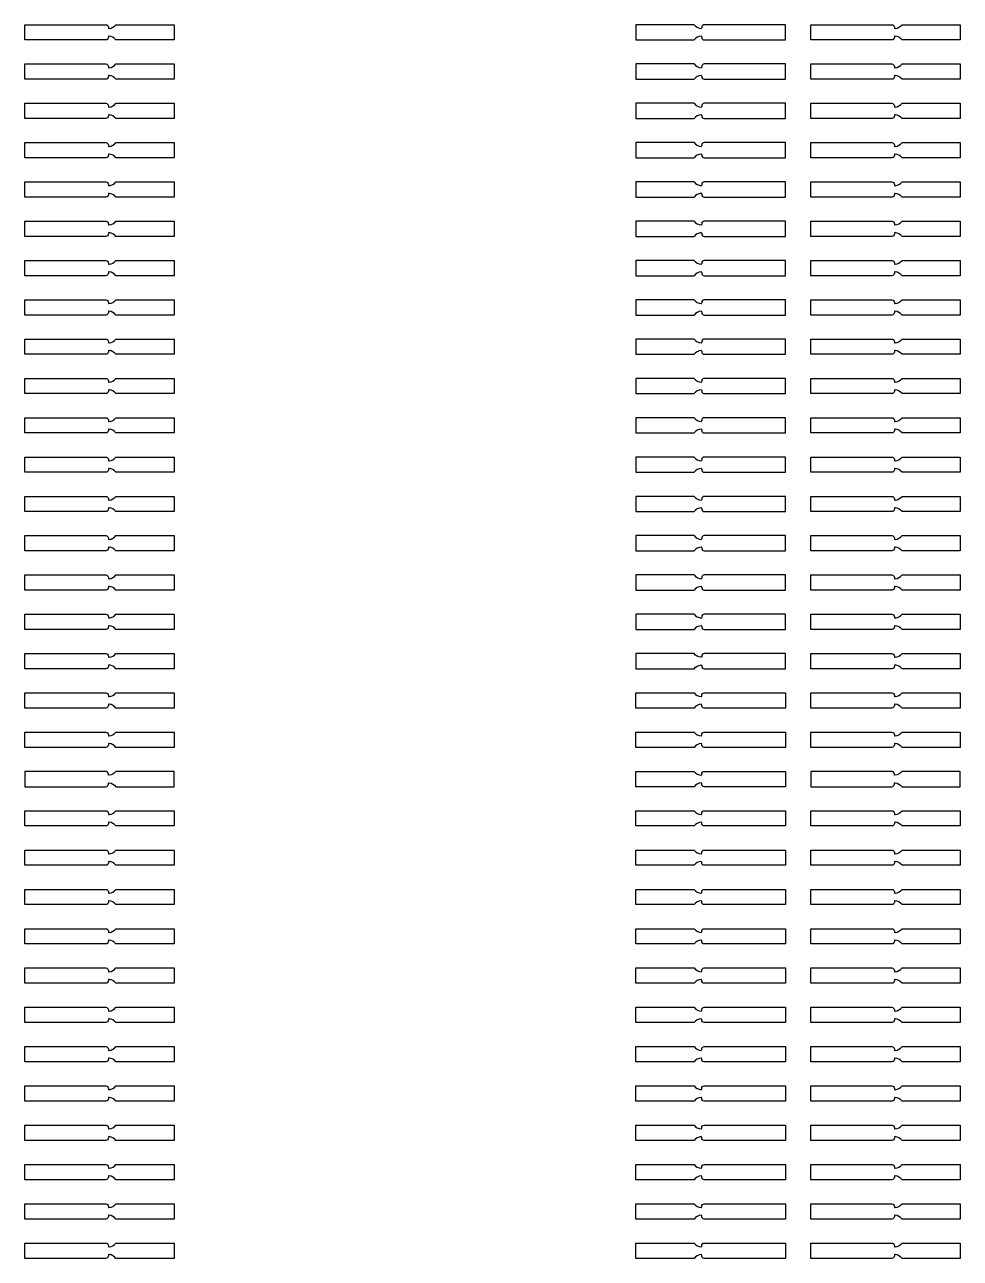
# Model space of a CAD drawing. Extents: x 15393 to 105743, y 58698 to 87977.
# Drawn here: x 59573.3 to 59942.3, y 59186.5 to 59673 of the extents above; entities that cross this region are included whole.
import ezdxf

# ---------------------------------------------------------------- set-up
doc = ezdxf.new("R2010")
doc.units = 13
doc.header["$MEASUREMENT"] = 0
doc.layers.add('Trap Layer', color=80, linetype='Continuous')

# ---------------------------------------------------------------- blocks, each defined once
blk = doc.blocks.new('*U155')
at = {"layer": 'Trap Layer'}
for p, q in [((2.5, 3), (-29.5, 3)), ((-29.5, 3), (-29.5, -3)), ((3.5, 1.76), (3.5, 2)), ((29.5, 3), (6.5, 3)), ((29.5, -3), (29.5, 3)), ((-29.5, -3), (2.5, -3)), ((3.5, -2), (3.5, -1.76)), ((6.5, -3), (29.5, -3))]:
    blk.add_line(p, q, dxfattribs=at)
for centre, radius, start, end in [((2.5, 2), 1, 0, 90), ((3.75, 1.76), 0.25, 180, 274.096), ((3.5, 5.25), 3.75, 274.096, 323.1301), ((2.5, -2), 1, 270, 0), ((3.75, -1.76), 0.25, 85.904, 180), ((3.5, -5.25), 3.75, 36.8699, 85.904)]:
    blk.add_arc(centre, radius, start, end, dxfattribs=at)
blk = doc.blocks.new('*U154')
at = {"layer": 'Trap Layer', "color": 0, "linetype": 'ByBlock', "lineweight": -2, "transparency": 16777216}
for p in [(0, 0), (0, -15.5), (0, -31), (0, -46.5), (0, -62), (0, -77.5), (0, -93), (0, -108.5), (0, -124), (0, -139.5), (0, -155), (0, -170.5), (0, -186), (0, -201.5), (0, -217), (0, -232.5)]:
    blk.add_blockref('*U155', p, dxfattribs=at)

msp = doc.modelspace()

# ---------------------------------------------------------------- linework, layer by layer
at = {"layer": 'Trap Layer'}
for points in [[(59606.58, 59671.54, 0.217277), (59609.31, 59673.03), (59632.31, 59673.03), (59632.31, 59667.03), (59609.31, 59667.03, 0.217277), (59606.58, 59668.52, 0.435311), (59606.31, 59668.27), (59606.31, 59668.03, -0.414214), (59605.31, 59667.03), (59573.31, 59667.03), (59573.31, 59673.03), (59605.31, 59673.03, -0.414214), (59606.31, 59672.03), (59606.31, 59671.79, 0.435311)], [(59916.58, 59671.54, 0.217277), (59919.31, 59673.03), (59942.31, 59673.03), (59942.31, 59667.03), (59919.31, 59667.03, 0.217277), (59916.58, 59668.52, 0.435311), (59916.31, 59668.27), (59916.31, 59668.03, -0.414214), (59915.31, 59667.03), (59883.31, 59667.03), (59883.31, 59673.03), (59915.31, 59673.03, -0.414214), (59916.31, 59672.03), (59916.31, 59671.79, 0.435311)], [(59606.58, 59656.04, 0.217277), (59609.31, 59657.53), (59632.31, 59657.53), (59632.31, 59651.53), (59609.31, 59651.53, 0.217277), (59606.58, 59653.02, 0.435311), (59606.31, 59652.77), (59606.31, 59652.53, -0.414214), (59605.31, 59651.53), (59573.31, 59651.53), (59573.31, 59657.53), (59605.31, 59657.53, -0.414214), (59606.31, 59656.53), (59606.31, 59656.29, 0.435311)], [(59916.58, 59656.04, 0.217277), (59919.31, 59657.53), (59942.31, 59657.53), (59942.31, 59651.53), (59919.31, 59651.53, 0.217277), (59916.58, 59653.02, 0.435311), (59916.31, 59652.77), (59916.31, 59652.53, -0.414214), (59915.31, 59651.53), (59883.31, 59651.53), (59883.31, 59657.53), (59915.31, 59657.53, -0.414214), (59916.31, 59656.53), (59916.31, 59656.29, 0.435311)], [(59609.31, 59636.03, 0.217277), (59606.58, 59637.52, 0.435311), (59606.31, 59637.27), (59606.31, 59637.03, -0.414214), (59605.31, 59636.03), (59573.31, 59636.03), (59573.31, 59642.03), (59605.31, 59642.03, -0.414214), (59606.31, 59641.03), (59606.31, 59640.79, 0.435311), (59606.58, 59640.54, 0.217277), (59609.31, 59642.03), (59632.31, 59642.03), (59632.31, 59636.03)], [(59919.31, 59636.03, 0.217277), (59916.58, 59637.52, 0.435311), (59916.31, 59637.27), (59916.31, 59637.03, -0.414214), (59915.31, 59636.03), (59883.31, 59636.03), (59883.31, 59642.03), (59915.31, 59642.03, -0.414214), (59916.31, 59641.03), (59916.31, 59640.79, 0.435311), (59916.58, 59640.54, 0.217277), (59919.31, 59642.03), (59942.31, 59642.03), (59942.31, 59636.03)], [(59606.58, 59625.04, 0.217277), (59609.31, 59626.53), (59632.31, 59626.53), (59632.31, 59620.53), (59609.31, 59620.53, 0.217277), (59606.58, 59622.02, 0.435311), (59606.31, 59621.77), (59606.31, 59621.53, -0.414214), (59605.31, 59620.53), (59573.31, 59620.53), (59573.31, 59626.53), (59605.31, 59626.53, -0.414214), (59606.31, 59625.53), (59606.31, 59625.29, 0.435311)], [(59916.58, 59625.04, 0.217277), (59919.31, 59626.53), (59942.31, 59626.53), (59942.31, 59620.53), (59919.31, 59620.53, 0.217277), (59916.58, 59622.02, 0.435311), (59916.31, 59621.77), (59916.31, 59621.53, -0.414214), (59915.31, 59620.53), (59883.31, 59620.53), (59883.31, 59626.53), (59915.31, 59626.53, -0.414214), (59916.31, 59625.53), (59916.31, 59625.29, 0.435311)], [(59606.58, 59609.54, 0.217277), (59609.31, 59611.03), (59632.31, 59611.03), (59632.31, 59605.03), (59609.31, 59605.03, 0.217277), (59606.58, 59606.52, 0.435311), (59606.31, 59606.27), (59606.31, 59606.03, -0.414214), (59605.31, 59605.03), (59573.31, 59605.03), (59573.31, 59611.03), (59605.31, 59611.03, -0.414214), (59606.31, 59610.03), (59606.31, 59609.79, 0.435311)], [(59916.58, 59609.54, 0.217277), (59919.31, 59611.03), (59942.31, 59611.03), (59942.31, 59605.03), (59919.31, 59605.03, 0.217277), (59916.58, 59606.52, 0.435311), (59916.31, 59606.27), (59916.31, 59606.03, -0.414214), (59915.31, 59605.03), (59883.31, 59605.03), (59883.31, 59611.03), (59915.31, 59611.03, -0.414214), (59916.31, 59610.03), (59916.31, 59609.79, 0.435311)], [(59606.58, 59594.04, 0.217277), (59609.31, 59595.53), (59632.31, 59595.53), (59632.31, 59589.53), (59609.31, 59589.53, 0.217277), (59606.58, 59591.02, 0.435311), (59606.31, 59590.77), (59606.31, 59590.53, -0.414214), (59605.31, 59589.53), (59573.31, 59589.53), (59573.31, 59595.53), (59605.31, 59595.53, -0.414214), (59606.31, 59594.53), (59606.31, 59594.29, 0.435311)], [(59916.58, 59594.04, 0.217277), (59919.31, 59595.53), (59942.31, 59595.53), (59942.31, 59589.53), (59919.31, 59589.53, 0.217277), (59916.58, 59591.02, 0.435311), (59916.31, 59590.77), (59916.31, 59590.53, -0.414214), (59915.31, 59589.53), (59883.31, 59589.53), (59883.31, 59595.53), (59915.31, 59595.53, -0.414214), (59916.31, 59594.53), (59916.31, 59594.29, 0.435311)], [(59606.58, 59578.54, 0.217277), (59609.31, 59580.03), (59632.31, 59580.03), (59632.31, 59574.03), (59609.31, 59574.03, 0.217277), (59606.58, 59575.52, 0.435311), (59606.31, 59575.27), (59606.31, 59575.03, -0.414214), (59605.31, 59574.03), (59573.31, 59574.03), (59573.31, 59580.03), (59605.31, 59580.03, -0.414214), (59606.31, 59579.03), (59606.31, 59578.79, 0.435311)], [(59916.58, 59578.54, 0.217277), (59919.31, 59580.03), (59942.31, 59580.03), (59942.31, 59574.03), (59919.31, 59574.03, 0.217277), (59916.58, 59575.52, 0.435311), (59916.31, 59575.27), (59916.31, 59575.03, -0.414214), (59915.31, 59574.03), (59883.31, 59574.03), (59883.31, 59580.03), (59915.31, 59580.03, -0.414214), (59916.31, 59579.03), (59916.31, 59578.79, 0.435311)], [(59606.58, 59563.04, 0.217277), (59609.31, 59564.53), (59632.31, 59564.53), (59632.31, 59558.53), (59609.31, 59558.53, 0.217277), (59606.58, 59560.02, 0.435311), (59606.31, 59559.77), (59606.31, 59559.53, -0.414214), (59605.31, 59558.53), (59573.31, 59558.53), (59573.31, 59564.53), (59605.31, 59564.53, -0.414214), (59606.31, 59563.53), (59606.31, 59563.29, 0.435311)], [(59916.58, 59563.04, 0.217277), (59919.31, 59564.53), (59942.31, 59564.53), (59942.31, 59558.53), (59919.31, 59558.53, 0.217277), (59916.58, 59560.02, 0.435311), (59916.31, 59559.77), (59916.31, 59559.53, -0.414214), (59915.31, 59558.53), (59883.31, 59558.53), (59883.31, 59564.53), (59915.31, 59564.53, -0.414214), (59916.31, 59563.53), (59916.31, 59563.29, 0.435311)], [(59606.58, 59547.54, 0.217277), (59609.31, 59549.03), (59632.31, 59549.03), (59632.31, 59543.03), (59609.31, 59543.03, 0.217277), (59606.58, 59544.52, 0.435311), (59606.31, 59544.27), (59606.31, 59544.03, -0.414214), (59605.31, 59543.03), (59573.31, 59543.03), (59573.31, 59549.03), (59605.31, 59549.03, -0.414214), (59606.31, 59548.03), (59606.31, 59547.79, 0.435311)], [(59916.58, 59547.54, 0.217277), (59919.31, 59549.03), (59942.31, 59549.03), (59942.31, 59543.03), (59919.31, 59543.03, 0.217277), (59916.58, 59544.52, 0.435311), (59916.31, 59544.27), (59916.31, 59544.03, -0.414214), (59915.31, 59543.03), (59883.31, 59543.03), (59883.31, 59549.03), (59915.31, 59549.03, -0.414214), (59916.31, 59548.03), (59916.31, 59547.79, 0.435311)], [(59606.58, 59532.04, 0.217277), (59609.31, 59533.53), (59632.31, 59533.53), (59632.31, 59527.53), (59609.31, 59527.53, 0.217277), (59606.58, 59529.02, 0.435311), (59606.31, 59528.77), (59606.31, 59528.53, -0.414214), (59605.31, 59527.53), (59573.31, 59527.53), (59573.31, 59533.53), (59605.31, 59533.53, -0.414214), (59606.31, 59532.53), (59606.31, 59532.29, 0.435311)], [(59916.58, 59532.04, 0.217277), (59919.31, 59533.53), (59942.31, 59533.53), (59942.31, 59527.53), (59919.31, 59527.53, 0.217277), (59916.58, 59529.02, 0.435311), (59916.31, 59528.77), (59916.31, 59528.53, -0.414214), (59915.31, 59527.53), (59883.31, 59527.53), (59883.31, 59533.53), (59915.31, 59533.53, -0.414214), (59916.31, 59532.53), (59916.31, 59532.29, 0.435311)], [(59606.58, 59516.54, 0.217277), (59609.31, 59518.03), (59632.31, 59518.03), (59632.31, 59512.03), (59609.31, 59512.03, 0.217277), (59606.58, 59513.52, 0.435311), (59606.31, 59513.27), (59606.31, 59513.03, -0.414214), (59605.31, 59512.03), (59573.31, 59512.03), (59573.31, 59518.03), (59605.31, 59518.03, -0.414214), (59606.31, 59517.03), (59606.31, 59516.79, 0.435311)], [(59916.58, 59516.54, 0.217277), (59919.31, 59518.03), (59942.31, 59518.03), (59942.31, 59512.03), (59919.31, 59512.03, 0.217277), (59916.58, 59513.52, 0.435311), (59916.31, 59513.27), (59916.31, 59513.03, -0.414214), (59915.31, 59512.03), (59883.31, 59512.03), (59883.31, 59518.03), (59915.31, 59518.03, -0.414214), (59916.31, 59517.03), (59916.31, 59516.79, 0.435311)], [(59606.58, 59501.04, 0.217277), (59609.31, 59502.53), (59632.31, 59502.53), (59632.31, 59496.53), (59609.31, 59496.53, 0.217277), (59606.58, 59498.02, 0.435311), (59606.31, 59497.77), (59606.31, 59497.53, -0.414214), (59605.31, 59496.53), (59573.31, 59496.53), (59573.31, 59502.53), (59605.31, 59502.53, -0.414214), (59606.31, 59501.53), (59606.31, 59501.29, 0.435311)], [(59916.58, 59501.04, 0.217277), (59919.31, 59502.53), (59942.31, 59502.53), (59942.31, 59496.53), (59919.31, 59496.53, 0.217277), (59916.58, 59498.02, 0.435311), (59916.31, 59497.77), (59916.31, 59497.53, -0.414214), (59915.31, 59496.53), (59883.31, 59496.53), (59883.31, 59502.53), (59915.31, 59502.53, -0.414214), (59916.31, 59501.53), (59916.31, 59501.29, 0.435311)], [(59606.58, 59485.54, 0.217277), (59609.31, 59487.03), (59632.31, 59487.03), (59632.31, 59481.03), (59609.31, 59481.03, 0.217277), (59606.58, 59482.52, 0.435311), (59606.31, 59482.27), (59606.31, 59482.03, -0.414214), (59605.31, 59481.03), (59573.31, 59481.03), (59573.31, 59487.03), (59605.31, 59487.03, -0.414214), (59606.31, 59486.03), (59606.31, 59485.79, 0.435311)], [(59916.58, 59485.54, 0.217277), (59919.31, 59487.03), (59942.31, 59487.03), (59942.31, 59481.03), (59919.31, 59481.03, 0.217277), (59916.58, 59482.52, 0.435311), (59916.31, 59482.27), (59916.31, 59482.03, -0.414214), (59915.31, 59481.03), (59883.31, 59481.03), (59883.31, 59487.03), (59915.31, 59487.03, -0.414214), (59916.31, 59486.03), (59916.31, 59485.79, 0.435311)], [(59606.58, 59470.04, 0.217277), (59609.31, 59471.53), (59632.31, 59471.53), (59632.31, 59465.53), (59609.31, 59465.53, 0.217277), (59606.58, 59467.02, 0.435311), (59606.31, 59466.77), (59606.31, 59466.53, -0.414214), (59605.31, 59465.53), (59573.31, 59465.53), (59573.31, 59471.53), (59605.31, 59471.53, -0.414214), (59606.31, 59470.53), (59606.31, 59470.29, 0.435311)], [(59916.58, 59470.04, 0.217277), (59919.31, 59471.53), (59942.31, 59471.53), (59942.31, 59465.53), (59919.31, 59465.53, 0.217277), (59916.58, 59467.02, 0.435311), (59916.31, 59466.77), (59916.31, 59466.53, -0.414214), (59915.31, 59465.53), (59883.31, 59465.53), (59883.31, 59471.53), (59915.31, 59471.53, -0.414214), (59916.31, 59470.53), (59916.31, 59470.29, 0.435311)], [(59606.58, 59454.54, 0.217277), (59609.31, 59456.03), (59632.31, 59456.03), (59632.31, 59450.03), (59609.31, 59450.03, 0.217277), (59606.58, 59451.52, 0.435311), (59606.31, 59451.27), (59606.31, 59451.03, -0.414214), (59605.31, 59450.03), (59573.31, 59450.03), (59573.31, 59456.03), (59605.31, 59456.03, -0.414214), (59606.31, 59455.03), (59606.31, 59454.79, 0.435311)], [(59916.58, 59454.54, 0.217277), (59919.31, 59456.03), (59942.31, 59456.03), (59942.31, 59450.03), (59919.31, 59450.03, 0.217277), (59916.58, 59451.52, 0.435311), (59916.31, 59451.27), (59916.31, 59451.03, -0.414214), (59915.31, 59450.03), (59883.31, 59450.03), (59883.31, 59456.03), (59915.31, 59456.03, -0.414214), (59916.31, 59455.03), (59916.31, 59454.79, 0.435311)], [(59606.58, 59439.04, 0.217277), (59609.31, 59440.53), (59632.31, 59440.53), (59632.31, 59434.53), (59609.31, 59434.53, 0.217277), (59606.58, 59436.02, 0.435311), (59606.31, 59435.77), (59606.31, 59435.53, -0.414214), (59605.31, 59434.53), (59573.31, 59434.53), (59573.31, 59440.53), (59605.31, 59440.53, -0.414214), (59606.31, 59439.53), (59606.31, 59439.29, 0.435311)], [(59916.58, 59439.04, 0.217277), (59919.31, 59440.53), (59942.31, 59440.53), (59942.31, 59434.53), (59919.31, 59434.53, 0.217277), (59916.58, 59436.02, 0.435311), (59916.31, 59435.77), (59916.31, 59435.53, -0.414214), (59915.31, 59434.53), (59883.31, 59434.53), (59883.31, 59440.53), (59915.31, 59440.53, -0.414214), (59916.31, 59439.53), (59916.31, 59439.29, 0.435311)], [(59606.58, 59423.54, 0.217277), (59609.31, 59425.03), (59632.31, 59425.03), (59632.31, 59419.03), (59609.31, 59419.03, 0.217277), (59606.58, 59420.52, 0.435311), (59606.31, 59420.27), (59606.31, 59420.03, -0.414214), (59605.31, 59419.03), (59573.31, 59419.03), (59573.31, 59425.03), (59605.31, 59425.03, -0.414214), (59606.31, 59424.03), (59606.31, 59423.79, 0.435311)], [(59840.31, 59423.79, -0.435311), (59840.04, 59423.54, -0.217277), (59837.31, 59425.03), (59814.31, 59425.03), (59814.31, 59419.03), (59837.31, 59419.03, -0.217277), (59840.04, 59420.52, -0.435311), (59840.31, 59420.27), (59840.31, 59420.03, 0.414214), (59841.31, 59419.03), (59873.31, 59419.03), (59873.31, 59425.03), (59841.31, 59425.03, 0.414214), (59840.31, 59424.03)], [(59916.58, 59423.54, 0.217277), (59919.31, 59425.03), (59942.31, 59425.03), (59942.31, 59419.03), (59919.31, 59419.03, 0.217277), (59916.58, 59420.52, 0.435311), (59916.31, 59420.27), (59916.31, 59420.03, -0.414214), (59915.31, 59419.03), (59883.31, 59419.03), (59883.31, 59425.03), (59915.31, 59425.03, -0.414214), (59916.31, 59424.03), (59916.31, 59423.79, 0.435311)], [(59606.58, 59408.04, 0.217277), (59609.31, 59409.53), (59632.31, 59409.53), (59632.31, 59403.53), (59609.31, 59403.53, 0.217277), (59606.58, 59405.02, 0.435311), (59606.31, 59404.77), (59606.31, 59404.53, -0.414214), (59605.31, 59403.53), (59573.31, 59403.53), (59573.31, 59409.53), (59605.31, 59409.53, -0.414214), (59606.31, 59408.53), (59606.31, 59408.29, 0.435311)], [(59840.04, 59405.02, 0.217277), (59837.31, 59403.53), (59814.31, 59403.53), (59814.31, 59409.53), (59837.31, 59409.53, 0.217277), (59840.04, 59408.04, 0.435311), (59840.31, 59408.29), (59840.31, 59408.53, -0.414214), (59841.31, 59409.53), (59873.31, 59409.53), (59873.31, 59403.53), (59841.31, 59403.53, -0.414214), (59840.31, 59404.53), (59840.31, 59404.77, 0.435311)], [(59916.58, 59408.04, 0.217277), (59919.31, 59409.53), (59942.31, 59409.53), (59942.31, 59403.53), (59919.31, 59403.53, 0.217277), (59916.58, 59405.02, 0.435311), (59916.31, 59404.77), (59916.31, 59404.53, -0.414214), (59915.31, 59403.53), (59883.31, 59403.53), (59883.31, 59409.53), (59915.31, 59409.53, -0.414214), (59916.31, 59408.53), (59916.31, 59408.29, 0.435311)], [(59606.58, 59392.54, 0.217277), (59609.31, 59394.03), (59632.31, 59394.03), (59632.31, 59388.03), (59609.31, 59388.03, 0.217277), (59606.58, 59389.52, 0.435311), (59606.31, 59389.27), (59606.31, 59389.03, -0.414214), (59605.31, 59388.03), (59573.31, 59388.03), (59573.31, 59394.03), (59605.31, 59394.03, -0.414214), (59606.31, 59393.03), (59606.31, 59392.79, 0.435311)], [(59840.04, 59389.52, 0.217277), (59837.31, 59388.03), (59814.31, 59388.03), (59814.31, 59394.03), (59837.31, 59394.03, 0.217277), (59840.04, 59392.54, 0.435311), (59840.31, 59392.79), (59840.31, 59393.03, -0.414214), (59841.31, 59394.03), (59873.31, 59394.03), (59873.31, 59388.03), (59841.31, 59388.03, -0.414214), (59840.31, 59389.03), (59840.31, 59389.27, 0.435311)], [(59916.58, 59392.54, 0.217277), (59919.31, 59394.03), (59942.31, 59394.03), (59942.31, 59388.03), (59919.31, 59388.03, 0.217277), (59916.58, 59389.52, 0.435311), (59916.31, 59389.27), (59916.31, 59389.03, -0.414214), (59915.31, 59388.03), (59883.31, 59388.03), (59883.31, 59394.03), (59915.31, 59394.03, -0.414214), (59916.31, 59393.03), (59916.31, 59392.79, 0.435311)], [(59606.58, 59374.02, -0.217277), (59609.31, 59372.53), (59632.31, 59372.53), (59632.31, 59378.53), (59609.31, 59378.53, -0.217277), (59606.58, 59377.04, -0.435311), (59606.31, 59377.29), (59606.31, 59377.53, 0.414214), (59605.31, 59378.53), (59573.31, 59378.53), (59573.31, 59372.53), (59605.31, 59372.53, 0.414214), (59606.31, 59373.53), (59606.31, 59373.77, -0.435311)], [(59840.04, 59374.02, 0.217277), (59837.31, 59372.53), (59814.31, 59372.53), (59814.31, 59378.53), (59837.31, 59378.53, 0.217277), (59840.04, 59377.04, 0.435311), (59840.31, 59377.29), (59840.31, 59377.53, -0.414214), (59841.31, 59378.53), (59873.31, 59378.53), (59873.31, 59372.53), (59841.31, 59372.53, -0.414214), (59840.31, 59373.53), (59840.31, 59373.77, 0.435311)], [(59916.58, 59374.02, -0.217277), (59919.31, 59372.53), (59942.31, 59372.53), (59942.31, 59378.53), (59919.31, 59378.53, -0.217277), (59916.58, 59377.04, -0.435311), (59916.31, 59377.29), (59916.31, 59377.53, 0.414214), (59915.31, 59378.53), (59883.31, 59378.53), (59883.31, 59372.53), (59915.31, 59372.53, 0.414214), (59916.31, 59373.53), (59916.31, 59373.77, -0.435311)], [(59606.58, 59361.54, 0.217277), (59609.31, 59363.03), (59632.31, 59363.03), (59632.31, 59357.03), (59609.31, 59357.03, 0.217277), (59606.58, 59358.52, 0.435311), (59606.31, 59358.27), (59606.31, 59358.03, -0.414214), (59605.31, 59357.03), (59573.31, 59357.03), (59573.31, 59363.03), (59605.31, 59363.03, -0.414214), (59606.31, 59362.03), (59606.31, 59361.79, 0.435311)], [(59840.04, 59358.52, 0.217277), (59837.31, 59357.03), (59814.31, 59357.03), (59814.31, 59363.03), (59837.31, 59363.03, 0.217277), (59840.04, 59361.54, 0.435311), (59840.31, 59361.79), (59840.31, 59362.03, -0.414214), (59841.31, 59363.03), (59873.31, 59363.03), (59873.31, 59357.03), (59841.31, 59357.03, -0.414214), (59840.31, 59358.03), (59840.31, 59358.27, 0.435311)], [(59916.58, 59361.54, 0.217277), (59919.31, 59363.03), (59942.31, 59363.03), (59942.31, 59357.03), (59919.31, 59357.03, 0.217277), (59916.58, 59358.52, 0.435311), (59916.31, 59358.27), (59916.31, 59358.03, -0.414214), (59915.31, 59357.03), (59883.31, 59357.03), (59883.31, 59363.03), (59915.31, 59363.03, -0.414214), (59916.31, 59362.03), (59916.31, 59361.79, 0.435311)], [(59606.58, 59346.04, 0.217277), (59609.31, 59347.53), (59632.31, 59347.53), (59632.31, 59341.53), (59609.31, 59341.53, 0.217277), (59606.58, 59343.02, 0.435311), (59606.31, 59342.77), (59606.31, 59342.53, -0.414214), (59605.31, 59341.53), (59573.31, 59341.53), (59573.31, 59347.53), (59605.31, 59347.53, -0.414214), (59606.31, 59346.53), (59606.31, 59346.29, 0.435311)], [(59840.04, 59343.02, 0.217277), (59837.31, 59341.53), (59814.31, 59341.53), (59814.31, 59347.53), (59837.31, 59347.53, 0.217277), (59840.04, 59346.04, 0.435311), (59840.31, 59346.29), (59840.31, 59346.53, -0.414214), (59841.31, 59347.53), (59873.31, 59347.53), (59873.31, 59341.53), (59841.31, 59341.53, -0.414214), (59840.31, 59342.53), (59840.31, 59342.77, 0.435311)], [(59916.58, 59346.04, 0.217277), (59919.31, 59347.53), (59942.31, 59347.53), (59942.31, 59341.53), (59919.31, 59341.53, 0.217277), (59916.58, 59343.02, 0.435311), (59916.31, 59342.77), (59916.31, 59342.53, -0.414214), (59915.31, 59341.53), (59883.31, 59341.53), (59883.31, 59347.53), (59915.31, 59347.53, -0.414214), (59916.31, 59346.53), (59916.31, 59346.29, 0.435311)], [(59606.58, 59330.54, 0.217277), (59609.31, 59332.03), (59632.31, 59332.03), (59632.31, 59326.03), (59609.31, 59326.03, 0.217277), (59606.58, 59327.52, 0.435311), (59606.31, 59327.27), (59606.31, 59327.03, -0.414214), (59605.31, 59326.03), (59573.31, 59326.03), (59573.31, 59332.03), (59605.31, 59332.03, -0.414214), (59606.31, 59331.03), (59606.31, 59330.79, 0.435311)], [(59840.04, 59327.52, 0.217277), (59837.31, 59326.03), (59814.31, 59326.03), (59814.31, 59332.03), (59837.31, 59332.03, 0.217277), (59840.04, 59330.54, 0.435311), (59840.31, 59330.79), (59840.31, 59331.03, -0.414214), (59841.31, 59332.03), (59873.31, 59332.03), (59873.31, 59326.03), (59841.31, 59326.03, -0.414214), (59840.31, 59327.03), (59840.31, 59327.27, 0.435311)], [(59916.58, 59330.54, 0.217277), (59919.31, 59332.03), (59942.31, 59332.03), (59942.31, 59326.03), (59919.31, 59326.03, 0.217277), (59916.58, 59327.52, 0.435311), (59916.31, 59327.27), (59916.31, 59327.03, -0.414214), (59915.31, 59326.03), (59883.31, 59326.03), (59883.31, 59332.03), (59915.31, 59332.03, -0.414214), (59916.31, 59331.03), (59916.31, 59330.79, 0.435311)], [(59606.58, 59315.04, 0.217277), (59609.31, 59316.53), (59632.31, 59316.53), (59632.31, 59310.53), (59609.31, 59310.53, 0.217277), (59606.58, 59312.02, 0.435311), (59606.31, 59311.77), (59606.31, 59311.53, -0.414214), (59605.31, 59310.53), (59573.31, 59310.53), (59573.31, 59316.53), (59605.31, 59316.53, -0.414214), (59606.31, 59315.53), (59606.31, 59315.29, 0.435311)], [(59840.04, 59312.02, 0.217277), (59837.31, 59310.53), (59814.31, 59310.53), (59814.31, 59316.53), (59837.31, 59316.53, 0.217277), (59840.04, 59315.04, 0.435311), (59840.31, 59315.29), (59840.31, 59315.53, -0.414214), (59841.31, 59316.53), (59873.31, 59316.53), (59873.31, 59310.53), (59841.31, 59310.53, -0.414214), (59840.31, 59311.53), (59840.31, 59311.77, 0.435311)], [(59916.58, 59315.04, 0.217277), (59919.31, 59316.53), (59942.31, 59316.53), (59942.31, 59310.53), (59919.31, 59310.53, 0.217277), (59916.58, 59312.02, 0.435311), (59916.31, 59311.77), (59916.31, 59311.53, -0.414214), (59915.31, 59310.53), (59883.31, 59310.53), (59883.31, 59316.53), (59915.31, 59316.53, -0.414214), (59916.31, 59315.53), (59916.31, 59315.29, 0.435311)], [(59606.58, 59299.54, 0.217277), (59609.31, 59301.03), (59632.31, 59301.03), (59632.31, 59295.03), (59609.31, 59295.03, 0.217277), (59606.58, 59296.52, 0.435311), (59606.31, 59296.27), (59606.31, 59296.03, -0.414214), (59605.31, 59295.03), (59573.31, 59295.03), (59573.31, 59301.03), (59605.31, 59301.03, -0.414214), (59606.31, 59300.03), (59606.31, 59299.79, 0.435311)], [(59840.04, 59296.52, 0.217277), (59837.31, 59295.03), (59814.31, 59295.03), (59814.31, 59301.03), (59837.31, 59301.03, 0.217277), (59840.04, 59299.54, 0.435311), (59840.31, 59299.79), (59840.31, 59300.03, -0.414214), (59841.31, 59301.03), (59873.31, 59301.03), (59873.31, 59295.03), (59841.31, 59295.03, -0.414214), (59840.31, 59296.03), (59840.31, 59296.27, 0.435311)], [(59916.58, 59299.54, 0.217277), (59919.31, 59301.03), (59942.31, 59301.03), (59942.31, 59295.03), (59919.31, 59295.03, 0.217277), (59916.58, 59296.52, 0.435311), (59916.31, 59296.27), (59916.31, 59296.03, -0.414214), (59915.31, 59295.03), (59883.31, 59295.03), (59883.31, 59301.03), (59915.31, 59301.03, -0.414214), (59916.31, 59300.03), (59916.31, 59299.79, 0.435311)], [(59606.58, 59284.04, 0.217277), (59609.31, 59285.53), (59632.31, 59285.53), (59632.31, 59279.53), (59609.31, 59279.53, 0.217277), (59606.58, 59281.02, 0.435311), (59606.31, 59280.77), (59606.31, 59280.53, -0.414214), (59605.31, 59279.53), (59573.31, 59279.53), (59573.31, 59285.53), (59605.31, 59285.53, -0.414214), (59606.31, 59284.53), (59606.31, 59284.29, 0.435311)], [(59840.04, 59281.02, 0.217277), (59837.31, 59279.53), (59814.31, 59279.53), (59814.31, 59285.53), (59837.31, 59285.53, 0.217277), (59840.04, 59284.04, 0.435311), (59840.31, 59284.29), (59840.31, 59284.53, -0.414214), (59841.31, 59285.53), (59873.31, 59285.53), (59873.31, 59279.53), (59841.31, 59279.53, -0.414214), (59840.31, 59280.53), (59840.31, 59280.77, 0.435311)], [(59916.58, 59284.04, 0.217277), (59919.31, 59285.53), (59942.31, 59285.53), (59942.31, 59279.53), (59919.31, 59279.53, 0.217277), (59916.58, 59281.02, 0.435311), (59916.31, 59280.77), (59916.31, 59280.53, -0.414214), (59915.31, 59279.53), (59883.31, 59279.53), (59883.31, 59285.53), (59915.31, 59285.53, -0.414214), (59916.31, 59284.53), (59916.31, 59284.29, 0.435311)], [(59606.58, 59268.54, 0.217277), (59609.31, 59270.03), (59632.31, 59270.03), (59632.31, 59264.03), (59609.31, 59264.03, 0.217277), (59606.58, 59265.52, 0.435311), (59606.31, 59265.27), (59606.31, 59265.03, -0.414214), (59605.31, 59264.03), (59573.31, 59264.03), (59573.31, 59270.03), (59605.31, 59270.03, -0.414214), (59606.31, 59269.03), (59606.31, 59268.79, 0.435311)], [(59840.04, 59265.52, 0.217277), (59837.31, 59264.03), (59814.31, 59264.03), (59814.31, 59270.03), (59837.31, 59270.03, 0.217277), (59840.04, 59268.54, 0.435311), (59840.31, 59268.79), (59840.31, 59269.03, -0.414214), (59841.31, 59270.03), (59873.31, 59270.03), (59873.31, 59264.03), (59841.31, 59264.03, -0.414214), (59840.31, 59265.03), (59840.31, 59265.27, 0.435311)], [(59916.58, 59268.54, 0.217277), (59919.31, 59270.03), (59942.31, 59270.03), (59942.31, 59264.03), (59919.31, 59264.03, 0.217277), (59916.58, 59265.52, 0.435311), (59916.31, 59265.27), (59916.31, 59265.03, -0.414214), (59915.31, 59264.03), (59883.31, 59264.03), (59883.31, 59270.03), (59915.31, 59270.03, -0.414214), (59916.31, 59269.03), (59916.31, 59268.79, 0.435311)], [(59606.58, 59253.04, 0.217277), (59609.31, 59254.53), (59632.31, 59254.53), (59632.31, 59248.53), (59609.31, 59248.53, 0.217277), (59606.58, 59250.02, 0.435311), (59606.31, 59249.77), (59606.31, 59249.53, -0.414214), (59605.31, 59248.53), (59573.31, 59248.53), (59573.31, 59254.53), (59605.31, 59254.53, -0.414214), (59606.31, 59253.53), (59606.31, 59253.29, 0.435311)], [(59840.04, 59250.02, 0.217277), (59837.31, 59248.53), (59814.31, 59248.53), (59814.31, 59254.53), (59837.31, 59254.53, 0.217277), (59840.04, 59253.04, 0.435311), (59840.31, 59253.29), (59840.31, 59253.53, -0.414214), (59841.31, 59254.53), (59873.31, 59254.53), (59873.31, 59248.53), (59841.31, 59248.53, -0.414214), (59840.31, 59249.53), (59840.31, 59249.77, 0.435311)], [(59916.58, 59253.04, 0.217277), (59919.31, 59254.53), (59942.31, 59254.53), (59942.31, 59248.53), (59919.31, 59248.53, 0.217277), (59916.58, 59250.02, 0.435311), (59916.31, 59249.77), (59916.31, 59249.53, -0.414214), (59915.31, 59248.53), (59883.31, 59248.53), (59883.31, 59254.53), (59915.31, 59254.53, -0.414214), (59916.31, 59253.53), (59916.31, 59253.29, 0.435311)], [(59606.58, 59237.54, 0.217277), (59609.31, 59239.03), (59632.31, 59239.03), (59632.31, 59233.03), (59609.31, 59233.03, 0.217277), (59606.58, 59234.52, 0.435311), (59606.31, 59234.27), (59606.31, 59234.03, -0.414214), (59605.31, 59233.03), (59573.31, 59233.03), (59573.31, 59239.03), (59605.31, 59239.03, -0.414214), (59606.31, 59238.03), (59606.31, 59237.79, 0.435311)], [(59840.04, 59234.52, 0.217277), (59837.31, 59233.03), (59814.31, 59233.03), (59814.31, 59239.03), (59837.31, 59239.03, 0.217277), (59840.04, 59237.54, 0.435311), (59840.31, 59237.79), (59840.31, 59238.03, -0.414214), (59841.31, 59239.03), (59873.31, 59239.03), (59873.31, 59233.03), (59841.31, 59233.03, -0.414214), (59840.31, 59234.03), (59840.31, 59234.27, 0.435311)], [(59916.58, 59237.54, 0.217277), (59919.31, 59239.03), (59942.31, 59239.03), (59942.31, 59233.03), (59919.31, 59233.03, 0.217277), (59916.58, 59234.52, 0.435311), (59916.31, 59234.27), (59916.31, 59234.03, -0.414214), (59915.31, 59233.03), (59883.31, 59233.03), (59883.31, 59239.03), (59915.31, 59239.03, -0.414214), (59916.31, 59238.03), (59916.31, 59237.79, 0.435311)], [(59606.58, 59222.04, 0.217277), (59609.31, 59223.53), (59632.31, 59223.53), (59632.31, 59217.53), (59609.31, 59217.53, 0.217277), (59606.58, 59219.02, 0.435311), (59606.31, 59218.77), (59606.31, 59218.53, -0.414214), (59605.31, 59217.53), (59573.31, 59217.53), (59573.31, 59223.53), (59605.31, 59223.53, -0.414214), (59606.31, 59222.53), (59606.31, 59222.29, 0.435311)], [(59840.04, 59219.02, 0.217277), (59837.31, 59217.53), (59814.31, 59217.53), (59814.31, 59223.53), (59837.31, 59223.53, 0.217277), (59840.04, 59222.04, 0.435311), (59840.31, 59222.29), (59840.31, 59222.53, -0.414214), (59841.31, 59223.53), (59873.31, 59223.53), (59873.31, 59217.53), (59841.31, 59217.53, -0.414214), (59840.31, 59218.53), (59840.31, 59218.77, 0.435311)], [(59916.58, 59222.04, 0.217277), (59919.31, 59223.53), (59942.31, 59223.53), (59942.31, 59217.53), (59919.31, 59217.53, 0.217277), (59916.58, 59219.02, 0.435311), (59916.31, 59218.77), (59916.31, 59218.53, -0.414214), (59915.31, 59217.53), (59883.31, 59217.53), (59883.31, 59223.53), (59915.31, 59223.53, -0.414214), (59916.31, 59222.53), (59916.31, 59222.29, 0.435311)], [(59606.58, 59206.54, 0.217277), (59609.31, 59208.03), (59632.31, 59208.03), (59632.31, 59202.03), (59609.31, 59202.03, 0.217277), (59606.58, 59203.52, 0.435311), (59606.31, 59203.27), (59606.31, 59203.03, -0.414214), (59605.31, 59202.03), (59573.31, 59202.03), (59573.31, 59208.03), (59605.31, 59208.03, -0.414214), (59606.31, 59207.03), (59606.31, 59206.79, 0.435311)], [(59840.04, 59203.52, 0.217277), (59837.31, 59202.03), (59814.31, 59202.03), (59814.31, 59208.03), (59837.31, 59208.03, 0.217277), (59840.04, 59206.54, 0.435311), (59840.31, 59206.79), (59840.31, 59207.03, -0.414214), (59841.31, 59208.03), (59873.31, 59208.03), (59873.31, 59202.03), (59841.31, 59202.03, -0.414214), (59840.31, 59203.03), (59840.31, 59203.27, 0.435311)], [(59916.58, 59206.54, 0.217277), (59919.31, 59208.03), (59942.31, 59208.03), (59942.31, 59202.03), (59919.31, 59202.03, 0.217277), (59916.58, 59203.52, 0.435311), (59916.31, 59203.27), (59916.31, 59203.03, -0.414214), (59915.31, 59202.03), (59883.31, 59202.03), (59883.31, 59208.03), (59915.31, 59208.03, -0.414214), (59916.31, 59207.03), (59916.31, 59206.79, 0.435311)], [(59606.58, 59191.04, 0.217277), (59609.31, 59192.53), (59632.31, 59192.53), (59632.31, 59186.53), (59609.31, 59186.53, 0.217277), (59606.58, 59188.02, 0.435311), (59606.31, 59187.77), (59606.31, 59187.53, -0.414214), (59605.31, 59186.53), (59573.31, 59186.53), (59573.31, 59192.53), (59605.31, 59192.53, -0.414214), (59606.31, 59191.53), (59606.31, 59191.29, 0.435311)], [(59840.04, 59188.02, 0.217277), (59837.31, 59186.53), (59814.31, 59186.53), (59814.31, 59192.53), (59837.31, 59192.53, 0.217277), (59840.04, 59191.04, 0.435311), (59840.31, 59191.29), (59840.31, 59191.53, -0.414214), (59841.31, 59192.53), (59873.31, 59192.53), (59873.31, 59186.53), (59841.31, 59186.53, -0.414214), (59840.31, 59187.53), (59840.31, 59187.77, 0.435311)], [(59916.58, 59191.04, 0.217277), (59919.31, 59192.53), (59942.31, 59192.53), (59942.31, 59186.53), (59919.31, 59186.53, 0.217277), (59916.58, 59188.02, 0.435311), (59916.31, 59187.77), (59916.31, 59187.53, -0.414214), (59915.31, 59186.53), (59883.31, 59186.53), (59883.31, 59192.53), (59915.31, 59192.53, -0.414214), (59916.31, 59191.53), (59916.31, 59191.29, 0.435311)]]:
    msp.add_lwpolyline(points, format="xyb", close=True, dxfattribs=at)

# ---------------------------------------------------------------- block references
at = {"layer": 'Trap Layer', "color": 4, "rotation": 180}
msp.add_blockref('*U154', (59843.81, 59437.53), dxfattribs=at)

doc.saveas('drawing.dxf')
